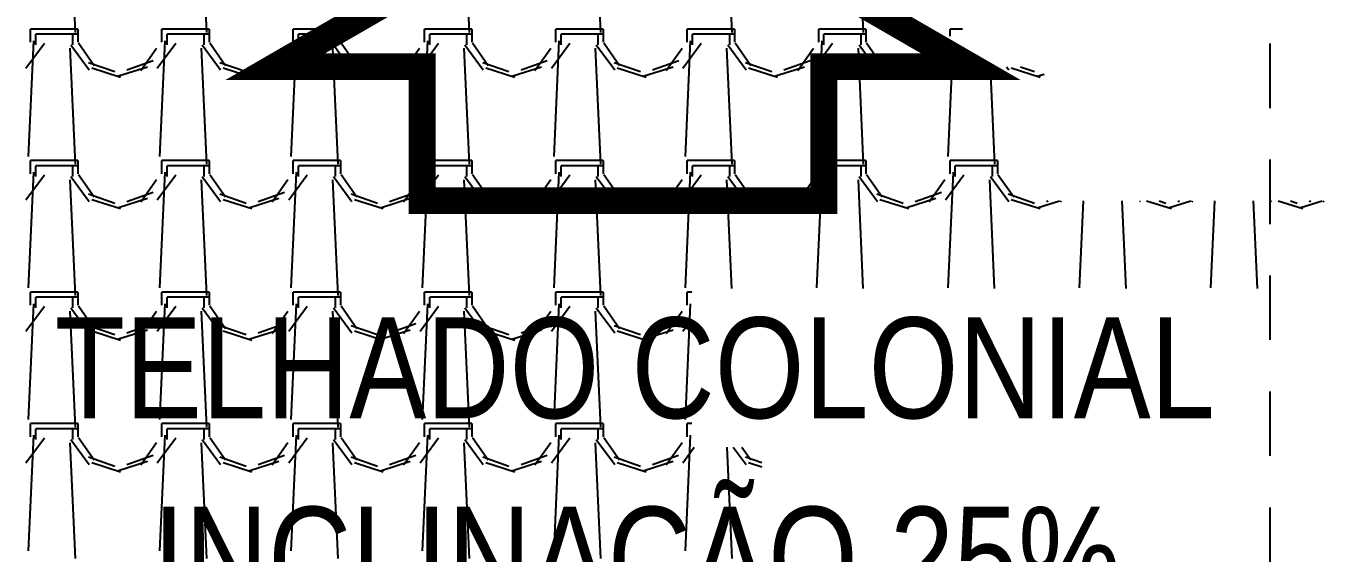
# Model space of a CAD drawing. Header units: millimetres. Extents: x 3923 to 4007, y 744 to 863.
# Drawn here: x 3933.403 to 3935.924, y 848.038 to 849.06 of the extents above; entities that cross this region are included whole.
import ezdxf
from ezdxf.enums import TextEntityAlignment as Align

# ---------------------------------------------------------------- set-up
doc = ezdxf.new("R2010")
doc.units = ezdxf.units.MM
doc.linetypes.add('HIDDEN2', pattern=[0.1875, 0.125, -0.0625])
doc.layers.add('-HIDRO', color=8, linetype='Continuous')
doc.layers.add('E-txt-g', color=3, linetype='Continuous')
doc.layers.add('E-Txt-W', color=7, linetype='Continuous', lineweight=20)
doc.styles.add('F2', font='ARIALN.TTF')
doc.styles.add('REG60', font='romans.shx', dxfattribs={"width": 0.8, "height": 0.15})
doc.styles.add('REG80', font='romans.shx', dxfattribs={"width": 0.8, "height": 0.2})

# ---------------------------------------------------------------- blocks, each defined once
blk = doc.blocks.new('Seta')
at = {"color": 2, "const_width": 2}
blk.add_lwpolyline([(10, 15), (10, 25.981), (25, 0), (10, -25.981), (10, -15), (0, -15), (0, 15)], close=True, dxfattribs=at)
blk = doc.blocks.new('TXT-AMB75')
at = {"layer": 'E-txt-g', "style": 'REG80', "width": 0.8, "flags": 8}
blk.add_attdef('TXT', text='', height=0.2, dxfattribs=at).set_placement((0.0055, 0.2964), align=Align.CENTER)
at = {"layer": 'E-Txt-W', "style": 'REG60', "width": 0.8, "flags": 8}
blk.add_attdef('TXT', text='', height=0.15, dxfattribs=at).set_placement((0.0055, 0.0271), align=Align.CENTER)

msp = doc.modelspace()

# ---------------------------------------------------------------- linework, layer by layer
at = {"layer": '-HIDRO', "linetype": 'HIDDEN2'}
msp.add_line((3935.82, 846.6512), (3935.82, 853.4552), dxfattribs=at)
at = {"layer": '-HIDRO', "linetype": 'Continuous'}
for p, q in [((3933.4884, 849.2722), (3933.4986, 849.0477)), ((3933.7436, 849.2722), (3933.7538, 849.0477)), ((3933.9987, 849.2723), (3934.0089, 849.0477)), ((3934.2539, 849.2723), (3934.2641, 849.0477)), ((3934.509, 849.2723), (3934.5193, 849.0477)), ((3934.7642, 849.2723), (3934.7744, 849.0477)), ((3935.0194, 849.2723), (3935.0296, 849.0477)), ((3933.4937, 849.0545), (3933.4121, 849.0545)), ((3933.4121, 849.029), (3933.4121, 849.0545)), ((3933.5039, 849.0545), (3933.4937, 849.0545)), ((3933.5039, 849.0545), (3933.5039, 849.029)), ((3933.7489, 849.0545), (3933.6672, 849.0545)), ((3933.6672, 849.029), (3933.6672, 849.0545)), ((3933.7591, 849.0545), (3933.7489, 849.0545)), ((3933.7591, 849.0545), (3933.7591, 849.029)), ((3934.004, 849.0545), (3933.9224, 849.0545)), ((3933.9224, 849.029), (3933.9224, 849.0545)), ((3934.0142, 849.0545), (3934.004, 849.0545)), ((3934.0142, 849.0545), (3934.0142, 849.029)), ((3934.2592, 849.0545), (3934.1775, 849.0545)), ((3934.1775, 849.029), (3934.1775, 849.0545)), ((3934.2694, 849.0545), (3934.2592, 849.0545)), ((3934.2694, 849.0545), (3934.2694, 849.029)), ((3934.5143, 849.0545), (3934.4327, 849.0545)), ((3934.4327, 849.029), (3934.4327, 849.0545)), ((3934.5245, 849.0545), (3934.5143, 849.0545)), ((3934.5245, 849.0545), (3934.5245, 849.029)), ((3934.7695, 849.0545), (3934.6878, 849.0545)), ((3934.6878, 849.029), (3934.6878, 849.0545)), ((3934.7797, 849.0545), (3934.7695, 849.0545)), ((3934.7797, 849.0545), (3934.7797, 849.029)), ((3935.0246, 849.0545), (3934.943, 849.0545)), ((3934.943, 849.029), (3934.943, 849.0545)), ((3935.0348, 849.0545), (3935.0246, 849.0545)), ((3935.0348, 849.0545), (3935.0348, 849.029)), ((3935.2221, 849.0545), (3935.1981, 849.0545)), ((3935.1981, 849.0407), (3935.1981, 849.0545)), ((3933.4033, 848.9786), (3933.439, 849.027)), ((3933.4179, 849.0318), (3933.4076, 848.8073)), ((3933.4937, 849.0443), (3933.4223, 849.0443)), ((3933.4223, 849.0239), (3933.4223, 849.0443)), ((3933.4937, 849.0443), (3933.4937, 849.0239)), ((3933.5039, 849.0443), (3933.4937, 849.0443)), ((3933.505, 849.0275), (3933.5356, 848.9841)), ((3933.6584, 848.9786), (3933.6941, 849.027)), ((3933.673, 849.0318), (3933.6628, 848.8073)), ((3933.7489, 849.0443), (3933.6774, 849.0443)), ((3933.6774, 849.0239), (3933.6774, 849.0443)), ((3933.7489, 849.0443), (3933.7489, 849.0239)), ((3933.7591, 849.0443), (3933.7489, 849.0443)), ((3933.7602, 849.0275), (3933.7908, 848.9841)), ((3933.9136, 848.9786), (3933.9493, 849.027)), ((3933.9282, 849.0318), (3933.918, 848.8073)), ((3934.004, 849.0443), (3933.9326, 849.0443)), ((3933.9326, 849.0239), (3933.9326, 849.0443)), ((3934.004, 849.0443), (3934.004, 849.0239)), ((3934.0142, 849.0443), (3934.004, 849.0443)), ((3934.0153, 849.0275), (3934.0459, 848.9841)), ((3934.1687, 848.9786), (3934.2044, 849.027)), ((3934.1833, 849.0318), (3934.1731, 848.8073)), ((3934.2592, 849.0443), (3934.1877, 849.0443)), ((3934.1877, 849.0239), (3934.1877, 849.0443)), ((3934.2592, 849.0443), (3934.2592, 849.0239)), ((3934.2694, 849.0443), (3934.2592, 849.0443)), ((3934.2705, 849.0275), (3934.3011, 848.9841)), ((3934.4239, 848.9786), (3934.4596, 849.027)), ((3934.4385, 849.0318), (3934.4283, 848.8073)), ((3934.5143, 849.0443), (3934.4429, 849.0443)), ((3934.4429, 849.0239), (3934.4429, 849.0443)), ((3934.5143, 849.0443), (3934.5143, 849.0239)), ((3934.5245, 849.0443), (3934.5143, 849.0443)), ((3934.5256, 849.0275), (3934.5562, 848.9841)), ((3934.679, 848.9786), (3934.7147, 849.027)), ((3934.6936, 849.0318), (3934.6834, 848.8073)), ((3934.7695, 849.0443), (3934.698, 849.0443)), ((3934.698, 849.0239), (3934.698, 849.0443)), ((3934.7695, 849.0443), (3934.7695, 849.0239)), ((3934.7797, 849.0443), (3934.7695, 849.0443)), ((3934.7808, 849.0275), (3934.8114, 848.9841)), ((3934.9341, 848.9786), (3934.9699, 849.027)), ((3934.9488, 849.0318), (3934.9386, 848.8073)), ((3935.0246, 849.0443), (3934.9532, 849.0443)), ((3934.9532, 849.0239), (3934.9532, 849.0443)), ((3935.0246, 849.0443), (3935.0246, 849.0239)), ((3935.0348, 849.0443), (3935.0246, 849.0443)), ((3935.0359, 849.0275), (3935.0665, 848.9841)), ((3933.4884, 849.0171), (3933.4986, 848.7926)), ((3933.4904, 849.0236), (3933.5261, 848.9752)), ((3933.6264, 848.9741), (3933.657, 849.0175)), ((3933.7436, 849.0171), (3933.7538, 848.7926)), ((3933.7456, 849.0236), (3933.7813, 848.9752)), ((3933.8816, 848.9741), (3933.9122, 849.0175)), ((3933.9987, 849.0171), (3934.0089, 848.7926)), ((3934.0007, 849.0236), (3934.0364, 848.9752)), ((3934.1367, 848.9741), (3934.1673, 849.0175)), ((3934.2539, 849.0171), (3934.2641, 848.7926)), ((3934.2559, 849.0236), (3934.2916, 848.9752)), ((3934.3919, 848.9741), (3934.4225, 849.0175)), ((3934.509, 849.0171), (3934.5193, 848.7926)), ((3934.511, 849.0236), (3934.5467, 848.9752)), ((3934.647, 848.9741), (3934.6776, 849.0175)), ((3934.7642, 849.0171), (3934.7744, 848.7926)), ((3934.7662, 849.0236), (3934.8019, 848.9752)), ((3934.9022, 848.9741), (3934.9328, 849.0175)), ((3935.0194, 849.0171), (3935.0296, 848.7926)), ((3935.0213, 849.0236), (3935.057, 848.9752)), ((3933.5249, 848.9898), (3933.576, 848.972)), ((3933.5309, 848.9791), (3933.587, 848.9612)), ((3933.5833, 848.9635), (3933.6394, 848.9813)), ((3933.5993, 848.9754), (3933.6504, 848.9932)), ((3933.7801, 848.9898), (3933.8311, 848.972)), ((3933.786, 848.9791), (3933.8422, 848.9612)), ((3933.8384, 848.9635), (3933.8946, 848.9813)), ((3933.8545, 848.9754), (3933.9055, 848.9932)), ((3934.0352, 848.9898), (3934.0863, 848.972)), ((3934.0412, 848.9791), (3934.0973, 848.9612)), ((3934.0936, 848.9635), (3934.1497, 848.9813)), ((3934.1096, 848.9754), (3934.1607, 848.9932)), ((3934.2904, 848.9898), (3934.3414, 848.972)), ((3934.2963, 848.9791), (3934.3525, 848.9612)), ((3934.3487, 848.9635), (3934.4049, 848.9813)), ((3934.3648, 848.9754), (3934.4158, 848.9932)), ((3934.5455, 848.9898), (3934.5966, 848.972)), ((3934.5515, 848.9791), (3934.6076, 848.9612)), ((3934.6039, 848.9635), (3934.66, 848.9813)), ((3934.6199, 848.9754), (3934.671, 848.9932)), ((3934.8007, 848.9898), (3934.8517, 848.972)), ((3934.8066, 848.9791), (3934.8628, 848.9612)), ((3934.859, 848.9635), (3934.9152, 848.9813)), ((3934.8751, 848.9754), (3934.9261, 848.9932)), ((3935.0558, 848.9898), (3935.1069, 848.972)), ((3935.0618, 848.9791), (3935.1179, 848.9612)), ((3935.1142, 848.9635), (3935.1703, 848.9813)), ((3935.1302, 848.9754), (3935.1477, 848.9815)), ((3935.1573, 848.9741), (3935.1625, 848.9815)), ((3935.1893, 848.9786), (3935.1914, 848.9815)), ((3935.2016, 848.9815), (3935.1937, 848.8073)), ((3935.2761, 848.9815), (3935.2847, 848.7926)), ((3935.3075, 848.9815), (3935.3122, 848.9752)), ((3935.3169, 848.9791), (3935.3731, 848.9612)), ((3935.3348, 848.9815), (3935.362, 848.972)), ((3935.3693, 848.9635), (3935.3811, 848.9672)), ((3933.4937, 848.7993), (3933.4121, 848.7993)), ((3933.4121, 848.7738), (3933.4121, 848.7993)), ((3933.5039, 848.7993), (3933.4937, 848.7993)), ((3933.5039, 848.7993), (3933.5039, 848.7738)), ((3933.7489, 848.7993), (3933.6672, 848.7993)), ((3933.6672, 848.7738), (3933.6672, 848.7993)), ((3933.7591, 848.7993), (3933.7489, 848.7993)), ((3933.7591, 848.7993), (3933.7591, 848.7738)), ((3934.004, 848.7993), (3933.9224, 848.7993)), ((3933.9224, 848.7738), (3933.9224, 848.7993)), ((3934.0142, 848.7993), (3934.004, 848.7993)), ((3934.0142, 848.7993), (3934.0142, 848.7738)), ((3934.2592, 848.7993), (3934.1775, 848.7993)), ((3934.1775, 848.7738), (3934.1775, 848.7993)), ((3934.2694, 848.7993), (3934.2592, 848.7993)), ((3934.2694, 848.7993), (3934.2694, 848.7738)), ((3934.5143, 848.7993), (3934.4327, 848.7993)), ((3934.4327, 848.7738), (3934.4327, 848.7993)), ((3934.5245, 848.7993), (3934.5143, 848.7993)), ((3934.5245, 848.7993), (3934.5245, 848.7738)), ((3934.7695, 848.7993), (3934.6878, 848.7993)), ((3934.6878, 848.7738), (3934.6878, 848.7993)), ((3934.7797, 848.7993), (3934.7695, 848.7993)), ((3934.7797, 848.7993), (3934.7797, 848.7738)), ((3935.0246, 848.7993), (3934.943, 848.7993)), ((3934.943, 848.7738), (3934.943, 848.7993)), ((3935.0348, 848.7993), (3935.0246, 848.7993)), ((3935.0348, 848.7993), (3935.0348, 848.7738)), ((3935.2798, 848.7993), (3935.1981, 848.7993)), ((3935.1981, 848.7738), (3935.1981, 848.7993)), ((3935.29, 848.7993), (3935.2798, 848.7993)), ((3935.29, 848.7993), (3935.29, 848.7738)), ((3933.4179, 848.7767), (3933.4076, 848.5522)), ((3933.4937, 848.7891), (3933.4223, 848.7891)), ((3933.4223, 848.7687), (3933.4223, 848.7891)), ((3933.4937, 848.7891), (3933.4937, 848.7687)), ((3933.5039, 848.7891), (3933.4937, 848.7891)), ((3933.505, 848.7724), (3933.5356, 848.729)), ((3933.673, 848.7767), (3933.6628, 848.5522)), ((3933.7489, 848.7891), (3933.6774, 848.7891)), ((3933.6774, 848.7687), (3933.6774, 848.7891)), ((3933.7489, 848.7891), (3933.7489, 848.7687)), ((3933.7591, 848.7891), (3933.7489, 848.7891)), ((3933.7602, 848.7724), (3933.7908, 848.729)), ((3933.9282, 848.7767), (3933.918, 848.5522)), ((3934.004, 848.7891), (3933.9326, 848.7891)), ((3933.9326, 848.7687), (3933.9326, 848.7891)), ((3934.004, 848.7891), (3934.004, 848.7687)), ((3934.0142, 848.7891), (3934.004, 848.7891)), ((3934.0153, 848.7724), (3934.0459, 848.729)), ((3934.1833, 848.7767), (3934.1731, 848.5522)), ((3934.2592, 848.7891), (3934.1877, 848.7891)), ((3934.1877, 848.7687), (3934.1877, 848.7891)), ((3934.2592, 848.7891), (3934.2592, 848.7687)), ((3934.2694, 848.7891), (3934.2592, 848.7891)), ((3934.2705, 848.7724), (3934.3011, 848.729)), ((3934.4385, 848.7767), (3934.4283, 848.5521)), ((3934.5143, 848.7891), (3934.4429, 848.7891)), ((3934.4429, 848.7687), (3934.4429, 848.7891)), ((3934.5143, 848.7891), (3934.5143, 848.7687)), ((3934.5245, 848.7891), (3934.5143, 848.7891)), ((3934.5256, 848.7724), (3934.5562, 848.729)), ((3934.6936, 848.7767), (3934.6834, 848.5521)), ((3934.7695, 848.7891), (3934.698, 848.7891)), ((3934.698, 848.7687), (3934.698, 848.7891)), ((3934.7695, 848.7891), (3934.7695, 848.7687)), ((3934.7797, 848.7891), (3934.7695, 848.7891)), ((3934.7808, 848.7724), (3934.8114, 848.729)), ((3934.9488, 848.7767), (3934.9386, 848.5521)), ((3935.0246, 848.7891), (3934.9532, 848.7891)), ((3934.9532, 848.7687), (3934.9532, 848.7891)), ((3935.0246, 848.7891), (3935.0246, 848.7687)), ((3935.0348, 848.7891), (3935.0246, 848.7891)), ((3935.0359, 848.7724), (3935.0665, 848.729)), ((3935.2039, 848.7767), (3935.1937, 848.5521)), ((3935.2798, 848.7891), (3935.2083, 848.7891)), ((3935.2083, 848.7687), (3935.2083, 848.7891)), ((3935.2798, 848.7891), (3935.2798, 848.7687)), ((3935.29, 848.7891), (3935.2798, 848.7891)), ((3935.2911, 848.7724), (3935.3217, 848.729)), ((3933.4033, 848.7234), (3933.439, 848.7719)), ((3933.4884, 848.7619), (3933.4986, 848.5374)), ((3933.4904, 848.7685), (3933.5261, 848.72)), ((3933.6264, 848.719), (3933.657, 848.7624)), ((3933.6584, 848.7234), (3933.6941, 848.7719)), ((3933.7436, 848.7619), (3933.7538, 848.5374)), ((3933.7456, 848.7685), (3933.7813, 848.72)), ((3933.8816, 848.719), (3933.9122, 848.7624)), ((3933.9136, 848.7234), (3933.9493, 848.7719)), ((3933.9987, 848.762), (3934.0089, 848.5374)), ((3934.0007, 848.7685), (3934.0364, 848.72)), ((3934.1367, 848.719), (3934.1673, 848.7624)), ((3934.1687, 848.7234), (3934.2044, 848.7719)), ((3934.2539, 848.762), (3934.2641, 848.5374)), ((3934.2559, 848.7685), (3934.2916, 848.72)), ((3934.3919, 848.719), (3934.4225, 848.7624)), ((3934.4239, 848.7234), (3934.4596, 848.7719)), ((3934.509, 848.762), (3934.5193, 848.5374)), ((3934.511, 848.7685), (3934.5467, 848.72)), ((3934.647, 848.719), (3934.6776, 848.7624)), ((3934.679, 848.7234), (3934.7147, 848.7719)), ((3934.7642, 848.762), (3934.7738, 848.551)), ((3934.7662, 848.7685), (3934.8019, 848.72)), ((3934.9022, 848.719), (3934.9328, 848.7624)), ((3934.9341, 848.7234), (3934.9699, 848.7719)), ((3935.0194, 848.762), (3935.0289, 848.551)), ((3935.0213, 848.7685), (3935.057, 848.72)), ((3935.1573, 848.719), (3935.1879, 848.7624)), ((3935.1893, 848.7234), (3935.225, 848.7719)), ((3935.2745, 848.762), (3935.2841, 848.551)), ((3935.2765, 848.7685), (3935.3122, 848.72)), ((3933.5249, 848.7347), (3933.576, 848.7168)), ((3933.5309, 848.7239), (3933.587, 848.706)), ((3933.5833, 848.7083), (3933.6394, 848.7262)), ((3933.5993, 848.7202), (3933.6504, 848.7381)), ((3933.7801, 848.7347), (3933.8311, 848.7168)), ((3933.786, 848.7239), (3933.8422, 848.706)), ((3933.8384, 848.7083), (3933.8946, 848.7262)), ((3933.8545, 848.7202), (3933.9055, 848.7381)), ((3934.0352, 848.7347), (3934.0863, 848.7168)), ((3934.0412, 848.7239), (3934.0973, 848.706)), ((3934.0936, 848.7083), (3934.1497, 848.7262)), ((3934.1096, 848.7202), (3934.1606, 848.7381)), ((3934.2904, 848.7347), (3934.3414, 848.7168)), ((3934.2963, 848.7239), (3934.3525, 848.706)), ((3934.3487, 848.7083), (3934.4049, 848.7262)), ((3934.3648, 848.7202), (3934.4158, 848.7381)), ((3934.5455, 848.7347), (3934.5966, 848.7168)), ((3934.5515, 848.7239), (3934.6076, 848.706)), ((3934.6039, 848.7083), (3934.66, 848.7262)), ((3934.6199, 848.7202), (3934.6709, 848.7381)), ((3934.8007, 848.7347), (3934.8517, 848.7168)), ((3934.8066, 848.7239), (3934.8628, 848.706)), ((3934.859, 848.7083), (3934.9152, 848.7262)), ((3934.8751, 848.7202), (3934.9261, 848.7381)), ((3935.0558, 848.7347), (3935.1069, 848.7168)), ((3935.0618, 848.7239), (3935.1179, 848.706)), ((3935.1142, 848.7083), (3935.1703, 848.7262)), ((3935.1302, 848.7202), (3935.1812, 848.7381)), ((3935.311, 848.7347), (3935.362, 848.7168)), ((3935.3169, 848.7239), (3935.3731, 848.706)), ((3935.3693, 848.7083), (3935.4105, 848.7214)), ((3935.3854, 848.7202), (3935.3888, 848.7214)), ((3935.4125, 848.719), (3935.4142, 848.7214)), ((3935.4566, 848.7214), (3935.4489, 848.5521)), ((3935.5315, 848.7214), (3935.5392, 848.551)), ((3935.5663, 848.7214), (3935.5673, 848.72)), ((3935.5799, 848.7214), (3935.6282, 848.706)), ((3935.604, 848.7214), (3935.6172, 848.7168)), ((3935.6245, 848.7083), (3935.6657, 848.7214)), ((3935.6405, 848.7202), (3935.644, 848.7214)), ((3935.6676, 848.719), (3935.6693, 848.7214)), ((3935.7117, 848.7214), (3935.704, 848.5521)), ((3935.7866, 848.7214), (3935.7944, 848.551)), ((3935.8214, 848.7214), (3935.8225, 848.72)), ((3935.8351, 848.7214), (3935.8834, 848.706)), ((3935.8591, 848.7214), (3935.8723, 848.7168)), ((3935.8796, 848.7083), (3935.9208, 848.7214)), ((3935.8957, 848.7202), (3935.8991, 848.7214)), ((3935.9228, 848.719), (3935.9245, 848.7214)), ((3933.4179, 848.5215), (3933.4076, 848.297)), ((3933.4937, 848.5442), (3933.4121, 848.5442)), ((3933.4121, 848.5187), (3933.4121, 848.5442)), ((3933.4937, 848.534), (3933.4223, 848.534)), ((3933.4223, 848.5136), (3933.4223, 848.534)), ((3933.5039, 848.5442), (3933.4937, 848.5442)), ((3933.4937, 848.534), (3933.4937, 848.5136)), ((3933.5039, 848.534), (3933.4937, 848.534)), ((3933.5039, 848.5442), (3933.5039, 848.5187)), ((3933.673, 848.5215), (3933.6628, 848.297)), ((3933.7489, 848.5442), (3933.6672, 848.5442)), ((3933.6672, 848.5187), (3933.6672, 848.5442)), ((3933.7489, 848.534), (3933.6774, 848.534)), ((3933.6774, 848.5136), (3933.6774, 848.534)), ((3933.7591, 848.5442), (3933.7489, 848.5442)), ((3933.7489, 848.534), (3933.7489, 848.5136)), ((3933.7591, 848.534), (3933.7489, 848.534)), ((3933.7591, 848.5442), (3933.7591, 848.5187)), ((3933.9282, 848.5215), (3933.918, 848.297)), ((3934.004, 848.5442), (3933.9224, 848.5442)), ((3933.9224, 848.5187), (3933.9224, 848.5442)), ((3934.004, 848.534), (3933.9326, 848.534)), ((3933.9326, 848.5136), (3933.9326, 848.534)), ((3934.0142, 848.5442), (3934.004, 848.5442)), ((3934.004, 848.534), (3934.004, 848.5136)), ((3934.0142, 848.534), (3934.004, 848.534)), ((3934.0142, 848.5442), (3934.0142, 848.5187)), ((3934.1833, 848.5215), (3934.1731, 848.297)), ((3934.2592, 848.5442), (3934.1775, 848.5442)), ((3934.1775, 848.5187), (3934.1775, 848.5442)), ((3934.2592, 848.534), (3934.1877, 848.534)), ((3934.1877, 848.5136), (3934.1877, 848.534)), ((3934.2694, 848.5442), (3934.2592, 848.5442)), ((3934.2592, 848.534), (3934.2592, 848.5136)), ((3934.2694, 848.534), (3934.2592, 848.534)), ((3934.2694, 848.5442), (3934.2694, 848.5187)), ((3934.4385, 848.5215), (3934.4283, 848.297)), ((3934.5143, 848.5442), (3934.4327, 848.5442)), ((3934.4327, 848.5187), (3934.4327, 848.5442)), ((3934.5143, 848.534), (3934.4429, 848.534)), ((3934.4429, 848.5136), (3934.4429, 848.534)), ((3934.5245, 848.5442), (3934.5143, 848.5442)), ((3934.5143, 848.534), (3934.5143, 848.5136)), ((3934.5245, 848.534), (3934.5143, 848.534)), ((3934.5245, 848.5442), (3934.5245, 848.5187)), ((3934.6936, 848.5215), (3934.6834, 848.297)), ((3934.6964, 848.5442), (3934.6878, 848.5442)), ((3934.6878, 848.5187), (3934.6878, 848.5442)), ((3933.4033, 848.4683), (3933.439, 848.5167)), ((3933.4884, 848.5068), (3933.4986, 848.2823)), ((3933.4904, 848.5133), (3933.5262, 848.4649)), ((3933.505, 848.5172), (3933.5356, 848.4738)), ((3933.6264, 848.4638), (3933.657, 848.5072)), ((3933.6584, 848.4683), (3933.6941, 848.5167)), ((3933.7436, 848.5068), (3933.7538, 848.2823)), ((3933.7456, 848.5133), (3933.7813, 848.4649)), ((3933.7602, 848.5172), (3933.7908, 848.4738)), ((3933.8816, 848.4638), (3933.9122, 848.5072)), ((3933.9136, 848.4683), (3933.9493, 848.5167)), ((3933.9987, 848.5068), (3934.0089, 848.2823)), ((3934.0007, 848.5133), (3934.0364, 848.4649)), ((3934.0153, 848.5172), (3934.0459, 848.4738)), ((3934.1367, 848.4638), (3934.1673, 848.5072)), ((3934.1687, 848.4683), (3934.2044, 848.5167)), ((3934.2539, 848.5068), (3934.2641, 848.2823)), ((3934.2559, 848.5133), (3934.2916, 848.4649)), ((3934.2705, 848.5172), (3934.3011, 848.4738)), ((3934.3919, 848.4638), (3934.4225, 848.5072)), ((3934.4238, 848.4683), (3934.4596, 848.5167)), ((3934.509, 848.5068), (3934.5193, 848.2823)), ((3934.511, 848.5133), (3934.5467, 848.4649)), ((3934.5256, 848.5172), (3934.5562, 848.4738)), ((3934.647, 848.4638), (3934.6776, 848.5072)), ((3933.5249, 848.4795), (3933.576, 848.4617)), ((3933.5833, 848.4532), (3933.6394, 848.471)), ((3933.5993, 848.4651), (3933.6503, 848.4829)), ((3933.7801, 848.4795), (3933.8311, 848.4617)), ((3933.8384, 848.4532), (3933.8946, 848.471)), ((3933.8545, 848.4651), (3933.9055, 848.4829)), ((3934.0352, 848.4795), (3934.0863, 848.4617)), ((3934.0936, 848.4532), (3934.1497, 848.471)), ((3934.1096, 848.4651), (3934.1606, 848.4829)), ((3934.2904, 848.4795), (3934.3414, 848.4617)), ((3934.3487, 848.4532), (3934.4049, 848.471)), ((3934.3648, 848.4651), (3934.4158, 848.4829)), ((3934.5455, 848.4795), (3934.5966, 848.4617)), ((3934.6039, 848.4532), (3934.66, 848.471)), ((3934.6199, 848.4651), (3934.6709, 848.4829)), ((3934.679, 848.4683), (3934.6964, 848.4918)), ((3933.5309, 848.4688), (3933.587, 848.4509)), ((3933.786, 848.4688), (3933.8422, 848.4509)), ((3934.0412, 848.4688), (3934.0973, 848.4509)), ((3934.2963, 848.4688), (3934.3525, 848.4509)), ((3934.5515, 848.4688), (3934.6076, 848.4509)), ((3933.4937, 848.289), (3933.4121, 848.289)), ((3933.4121, 848.2635), (3933.4121, 848.289)), ((3933.4937, 848.2788), (3933.4223, 848.2788)), ((3933.4223, 848.2584), (3933.4223, 848.2788)), ((3933.5039, 848.289), (3933.4937, 848.289)), ((3933.4937, 848.2788), (3933.4937, 848.2584)), ((3933.5039, 848.2788), (3933.4937, 848.2788)), ((3933.5039, 848.289), (3933.5039, 848.2635)), ((3933.7489, 848.289), (3933.6672, 848.289)), ((3933.6672, 848.2635), (3933.6672, 848.289)), ((3933.7489, 848.2788), (3933.6774, 848.2788)), ((3933.6774, 848.2584), (3933.6774, 848.2788)), ((3933.7591, 848.289), (3933.7489, 848.289)), ((3933.7489, 848.2788), (3933.7489, 848.2584)), ((3933.7591, 848.2788), (3933.7489, 848.2788)), ((3933.7591, 848.289), (3933.7591, 848.2635)), ((3934.004, 848.289), (3933.9224, 848.289)), ((3933.9224, 848.2635), (3933.9224, 848.289)), ((3934.004, 848.2788), (3933.9326, 848.2788)), ((3933.9326, 848.2584), (3933.9326, 848.2788)), ((3934.0142, 848.289), (3934.004, 848.289)), ((3934.004, 848.2788), (3934.004, 848.2584)), ((3934.0142, 848.2788), (3934.004, 848.2788)), ((3934.0142, 848.289), (3934.0142, 848.2635)), ((3934.2592, 848.289), (3934.1775, 848.289)), ((3934.1775, 848.2635), (3934.1775, 848.289)), ((3934.2592, 848.2788), (3934.1877, 848.2788)), ((3934.1877, 848.2584), (3934.1877, 848.2788)), ((3934.2694, 848.289), (3934.2592, 848.289)), ((3934.2592, 848.2788), (3934.2592, 848.2584)), ((3934.2694, 848.2788), (3934.2592, 848.2788)), ((3934.2694, 848.289), (3934.2694, 848.2635)), ((3934.5143, 848.289), (3934.4327, 848.289)), ((3934.4327, 848.2635), (3934.4327, 848.289)), ((3934.5143, 848.2788), (3934.4429, 848.2788)), ((3934.4429, 848.2584), (3934.4429, 848.2788)), ((3934.5245, 848.289), (3934.5143, 848.289)), ((3934.5143, 848.2788), (3934.5143, 848.2584)), ((3934.5245, 848.2788), (3934.5143, 848.2788)), ((3934.5245, 848.289), (3934.5245, 848.2635)), ((3934.6964, 848.289), (3934.6878, 848.289)), ((3934.6878, 848.2635), (3934.6878, 848.289)), ((3933.4033, 848.2131), (3933.439, 848.2616)), ((3933.4179, 848.2664), (3933.4076, 848.0419)), ((3933.4884, 848.2516), (3933.4986, 848.0271)), ((3933.4904, 848.2582), (3933.5262, 848.2097)), ((3933.505, 848.2621), (3933.5356, 848.2187)), ((3933.6264, 848.2087), (3933.657, 848.2521)), ((3933.6584, 848.2131), (3933.6941, 848.2616)), ((3933.673, 848.2664), (3933.6628, 848.0419)), ((3933.7436, 848.2516), (3933.7538, 848.0271)), ((3933.7456, 848.2582), (3933.7813, 848.2097)), ((3933.7602, 848.2621), (3933.7908, 848.2187)), ((3933.8816, 848.2087), (3933.9122, 848.2521)), ((3933.9136, 848.2131), (3933.9493, 848.2616)), ((3933.9282, 848.2664), (3933.918, 848.0419)), ((3933.9987, 848.2517), (3934.0089, 848.0271)), ((3934.0007, 848.2582), (3934.0364, 848.2097)), ((3934.0153, 848.2621), (3934.0459, 848.2187)), ((3934.1367, 848.2087), (3934.1673, 848.2521)), ((3934.1687, 848.2131), (3934.2044, 848.2616)), ((3934.1833, 848.2664), (3934.1731, 848.0419)), ((3934.2539, 848.2517), (3934.2641, 848.0271)), ((3934.2559, 848.2582), (3934.2916, 848.2097)), ((3934.2705, 848.2621), (3934.3011, 848.2187)), ((3934.3919, 848.2087), (3934.4225, 848.2521)), ((3934.4238, 848.2131), (3934.4596, 848.2616)), ((3934.4385, 848.2664), (3934.4283, 848.0418)), ((3934.509, 848.2517), (3934.5193, 848.0271)), ((3934.511, 848.2582), (3934.5467, 848.2097)), ((3934.5256, 848.2621), (3934.5562, 848.2187)), ((3934.647, 848.2087), (3934.6776, 848.2521)), ((3934.679, 848.2131), (3934.7014, 848.2435)), ((3934.6936, 848.2664), (3934.6834, 848.0418)), ((3934.7646, 848.2435), (3934.7744, 848.0271)), ((3934.777, 848.2435), (3934.8019, 848.2097)), ((3934.7939, 848.2435), (3934.8114, 848.2187)), ((3933.5249, 848.2244), (3933.576, 848.2065)), ((3933.5993, 848.2099), (3933.6503, 848.2278)), ((3933.7801, 848.2244), (3933.8311, 848.2065)), ((3933.8545, 848.2099), (3933.9055, 848.2278)), ((3934.0352, 848.2244), (3934.0863, 848.2065)), ((3934.1096, 848.2099), (3934.1606, 848.2278)), ((3934.2904, 848.2244), (3934.3414, 848.2065)), ((3934.3648, 848.2099), (3934.4158, 848.2278)), ((3934.5455, 848.2244), (3934.5966, 848.2065)), ((3934.6199, 848.2099), (3934.6709, 848.2278)), ((3934.8007, 848.2244), (3934.8327, 848.2132)), ((3933.5309, 848.2136), (3933.587, 848.1957)), ((3933.5833, 848.198), (3933.6394, 848.2159)), ((3933.786, 848.2136), (3933.8422, 848.1957)), ((3933.8384, 848.198), (3933.8946, 848.2159)), ((3934.0412, 848.2136), (3934.0973, 848.1957)), ((3934.0936, 848.198), (3934.1497, 848.2159)), ((3934.2963, 848.2136), (3934.3525, 848.1957)), ((3934.3487, 848.198), (3934.4049, 848.2159)), ((3934.5515, 848.2136), (3934.6076, 848.1957)), ((3934.6039, 848.198), (3934.66, 848.2159)), ((3934.8066, 848.2136), (3934.8327, 848.2053))]:
    msp.add_line(p, q, dxfattribs=at)

# ---------------------------------------------------------------- block references
at = {"layer": '-HIDRO', "xscale": 0.02600488799997635, "yscale": 0.02600488799997635, "zscale": 0.02600488799997635, "rotation": 89.99999999999997}
msp.add_blockref('Seta', (3934.5629, 848.7214), dxfattribs=at)
at = {"layer": '-HIDRO'}
ref = msp.add_blockref('TXT-AMB75', (3934.5897, 847.9319), dxfattribs=dict(at, xscale=-1.240029, yscale=1.240029, zscale=1.240029))
ref.add_attrib('TXT', 'TELHADO COLONIAL', dxfattribs={"layer": 'E-txt-g', "color": 2, "height": 0.195615, "style": 'F2'}).set_placement((3934.5856, 848.2994), align=Align.CENTER)
ref.add_attrib('TXT', 'INCLINAÇÃO 25%', dxfattribs={"layer": 'E-Txt-W', "height": 0.195615, "style": 'F2'}).set_placement((3934.5897, 847.9319), align=Align.CENTER)

doc.saveas('drawing.dxf')
